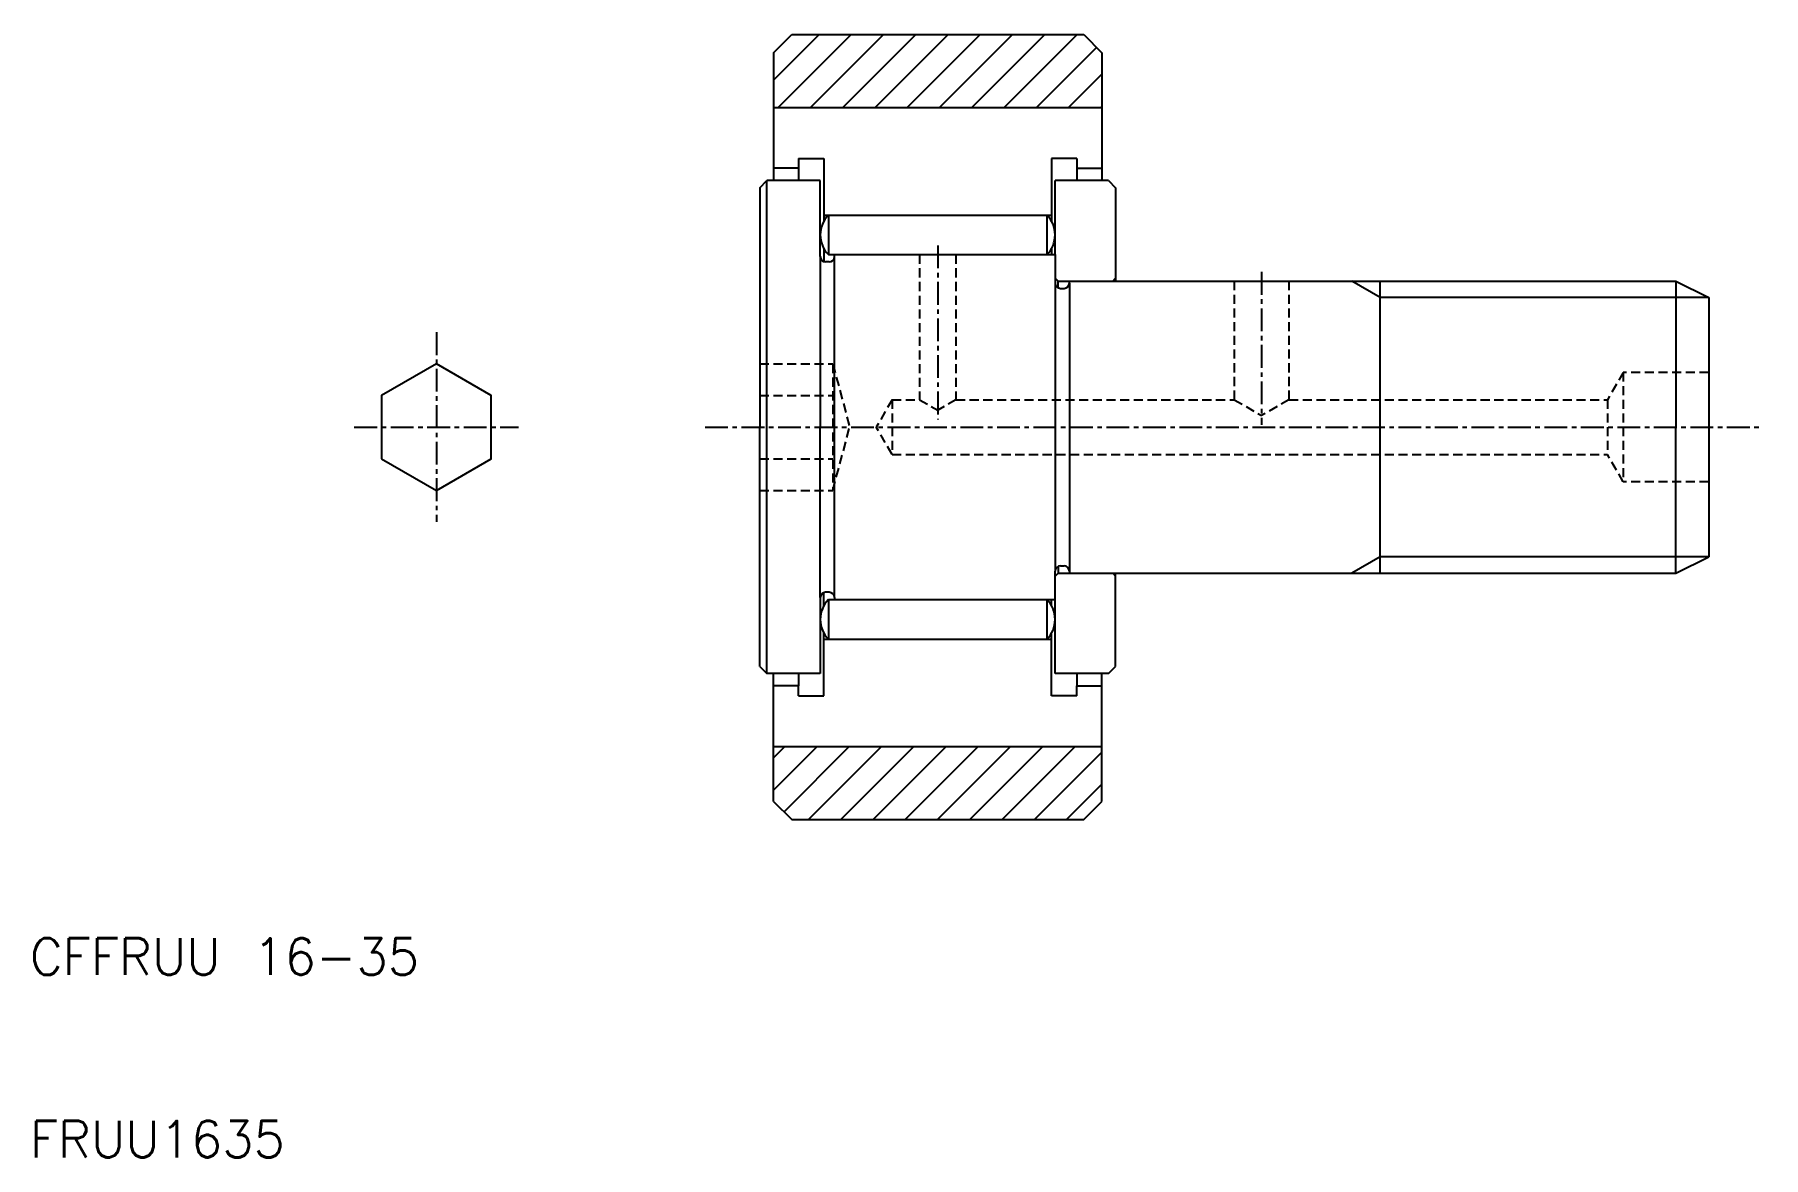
# Model space of a CAD drawing. Extents: x 10.3 to 105, y 10 to 71.5.
import ezdxf

# ---------------------------------------------------------------- set-up
doc = ezdxf.new("R2010")
doc.units = 0
doc.linetypes.add('CENTER', pattern=[2, 1.25, -0.25, 0.25, -0.25])
doc.linetypes.add('DASHED', pattern=[0.75, 0.5, -0.25])
doc.layers.get('0').update_dxf_attribs({"linetype": 'CONTINUOUS'})
doc.layers.add('CENTER', color=1, linetype='CENTER')
doc.styles.get("Standard").update_dxf_attribs({"font": 'txt.shx', "bigfont": 'bigfont.shx'})

# ---------------------------------------------------------------- blocks, each defined once
blk = doc.blocks.new('*X8')
at = {"color": 0, "linetype": 'CONTINUOUS'}
for p, q in [((179.438, -112.244), (181.933, -109.748)), ((179.701, -113.748), (183.701, -109.748)), ((181.469, -113.748), (185.469, -109.748)), ((183.236, -113.748), (187.236, -109.748)), ((185.004, -113.748), (189.004, -109.748)), ((186.772, -113.748), (190.772, -109.748)), ((188.54, -113.748), (192.54, -109.748)), ((190.307, -113.748), (194.307, -109.748)), ((192.075, -113.748), (196.075, -109.748)), ((193.843, -113.748), (197.14, -110.451)), ((195.611, -113.748), (197.438, -111.921)), ((197.379, -113.748), (197.438, -113.689)), ((179.438, -151.135), (181.824, -148.748)), ((179.438, -149.367), (180.056, -148.748)), ((180.015, -152.325), (183.592, -148.748)), ((181.36, -152.748), (185.36, -148.748)), ((183.127, -152.748), (187.127, -148.748)), ((184.895, -152.748), (188.895, -148.748)), ((186.663, -152.748), (190.663, -148.748)), ((188.431, -152.748), (192.431, -148.748)), ((190.198, -152.748), (194.198, -148.748)), ((191.966, -152.748), (195.966, -148.748)), ((193.734, -152.748), (197.438, -149.045)), ((195.502, -152.748), (197.438, -150.812))]:
    blk.add_line(p, q, dxfattribs=at)

msp = doc.modelspace()

# ---------------------------------------------------------------- linework, layer by layer
at = {"color": 7, "linetype": 'CONTINUOUS'}
for p, q in [((50.75, 70.5), (51.75, 71.5)), ((51.75, 71.5), (67.75, 71.5)), ((67.75, 71.5), (68.75, 70.5)), ((50.75, 70.5), (50.75, 63.5)), ((68.75, 70.5), (68.75, 63.5)), ((50.75, 67.5), (68.75, 67.5)), ((52.13, 64.715), (53.51, 64.715)), ((52.13, 64.715), (52.13, 64.175)), ((53.51, 64.715), (53.51, 61.61)), ((65.99, 64.715), (65.99, 61.61)), ((67.37, 64.715), (65.99, 64.715)), ((67.37, 64.715), (67.37, 64.175)), ((50, 63.11), (50.39, 63.5)), ((50.39, 36.5), (50.39, 63.5)), ((53.315, 63.5), (50.39, 63.5)), ((52.13, 64.175), (50.75, 64.175)), ((52.13, 64.175), (52.13, 63.5)), ((53.315, 59.337), (53.315, 63.5)), ((66.185, 59.45), (66.185, 63.5)), ((69.11, 63.5), (66.185, 63.5)), ((67.37, 64.175), (68.75, 64.175)), ((67.37, 64.175), (67.37, 63.5)), ((69.11, 63.5), (69.5, 63.11)), ((50, 63.11), (50, 50)), ((69.5, 63.11), (69.5, 58)), ((53.51, 61.61), (53.765, 61.61)), ((53.51, 61.61), (53.51, 61.275)), ((53.765, 61.61), (65.735, 61.61)), ((53.765, 61.61), (53.765, 59.45)), ((65.735, 61.61), (65.99, 61.61)), ((65.735, 61.61), (65.735, 59.45)), ((65.99, 61.61), (65.99, 61.275)), ((53.51, 59.785), (53.51, 59.062)), ((65.99, 59.785), (65.99, 59.45)), ((53.315, 59.337), (53.315, 50)), ((53.803, 59.045), (53.607, 59.045)), ((53.765, 59.45), (65.735, 59.45)), ((54.095, 59.337), (54.095, 59.45)), ((54.095, 40.662), (54.095, 59.337)), ((65.735, 59.45), (66.185, 59.45)), ((66.185, 59.45), (66.185, 57.892)), ((66.345, 58), (66.185, 58.16)), ((66.185, 57.892), (66.185, 42.107)), ((66.345, 57.632), (66.345, 58)), ((66.345, 58), (66.965, 58)), ((66.965, 58), (100.2, 58)), ((66.965, 57.892), (66.965, 58)), ((66.965, 57.892), (66.965, 42.107)), ((69.34, 58), (69.5, 58.16)), ((84, 42), (84, 58)), ((100.2, 58), (100.2, 50)), ((100.2, 58), (102, 57.1)), ((66.477, 57.6), (66.672, 57.6)), ((102, 57.1), (102, 42.9)), ((50, 36.89), (50, 50)), ((53.315, 40.662), (53.315, 50)), ((100.2, 42), (100.2, 50)), ((100.2, 42), (102, 42.9)), ((66.185, 42), (66.185, 42.107)), ((66.185, 40.55), (66.185, 42)), ((66.345, 42), (66.185, 41.84)), ((66.345, 42.368), (66.345, 42)), ((66.345, 42), (66.965, 42)), ((66.477, 42.4), (66.672, 42.4)), ((66.965, 42.107), (66.965, 42)), ((66.965, 42), (100.2, 42)), ((69.34, 42), (69.5, 41.84)), ((69.5, 36.89), (69.5, 42)), ((53.51, 40.215), (53.51, 40.938)), ((53.803, 40.955), (53.607, 40.955)), ((53.315, 40.662), (53.315, 36.5)), ((53.765, 40.55), (65.735, 40.55)), ((53.765, 40.55), (53.765, 38.39)), ((54.095, 40.662), (54.095, 40.55)), ((65.735, 40.55), (65.735, 38.39)), ((65.735, 40.55), (66.185, 40.55)), ((65.99, 40.215), (65.99, 40.55)), ((66.185, 36.5), (66.185, 40.55)), ((53.51, 38.39), (53.51, 38.725)), ((53.51, 38.39), (53.765, 38.39)), ((53.51, 35.285), (53.51, 38.39)), ((53.765, 38.39), (65.735, 38.39)), ((65.735, 38.39), (65.99, 38.39)), ((65.99, 38.39), (65.99, 38.725)), ((65.99, 35.285), (65.99, 38.39)), ((50, 36.89), (50.39, 36.5)), ((53.315, 36.5), (50.39, 36.5)), ((50.75, 29.5), (50.75, 36.5)), ((52.13, 36.5), (52.13, 35.825)), ((69.11, 36.5), (66.185, 36.5)), ((67.37, 36.5), (67.37, 35.825)), ((68.75, 29.5), (68.75, 36.5)), ((69.11, 36.5), (69.5, 36.89)), ((52.13, 35.825), (50.75, 35.825)), ((52.13, 35.285), (52.13, 35.825)), ((52.13, 35.285), (53.51, 35.285)), ((67.37, 35.285), (65.99, 35.285)), ((67.37, 35.825), (68.75, 35.825)), ((67.37, 35.285), (67.37, 35.825)), ((50.75, 32.5), (68.75, 32.5)), ((50.75, 29.5), (51.75, 28.5)), ((67.75, 28.5), (68.75, 29.5)), ((51.75, 28.5), (67.75, 28.5))]:
    msp.add_line(p, q, dxfattribs=at)
at = {"color": 3, "linetype": 'DASHED'}
for p, q in [((58.75, 59.45), (58.75, 51.5)), ((60.75, 59.45), (60.75, 51.5)), ((76, 58), (76, 51.5)), ((79, 58), (79, 51.5)), ((50, 53.464), (54, 53.464)), ((54, 53.464), (54, 46.536)), ((54, 53.464), (54.928, 50)), ((97.318, 53), (96.452, 51.5)), ((97.318, 53), (97.318, 47)), ((102, 53), (97.318, 53)), ((50, 51.732), (54, 51.732)), ((57.25, 51.5), (56.384, 50)), ((57.25, 51.5), (58.75, 51.5)), ((57.25, 51.5), (57.25, 48.5)), ((58.75, 51.5), (59.75, 50.923)), ((60.75, 51.5), (59.75, 50.923)), ((60.75, 51.5), (76, 51.5)), ((76, 51.5), (77.5, 50.634)), ((79, 51.5), (77.5, 50.634)), ((79, 51.5), (96.452, 51.5)), ((96.452, 51.5), (96.452, 48.5)), ((54, 46.536), (54.928, 50)), ((57.25, 48.5), (56.384, 50)), ((57.25, 48.5), (96.452, 48.5)), ((97.318, 47), (96.452, 48.5)), ((50, 48.268), (54, 48.268)), ((50, 46.536), (54, 46.536)), ((102, 47), (97.318, 47))]:
    msp.add_line(p, q, dxfattribs=at)
at = {"color": 3, "linetype": 'CONTINUOUS'}
for p, q in [((84, 57.1), (82.441, 58)), ((102, 57.1), (84, 57.1)), ((84, 42.9), (82.441, 42)), ((102, 42.9), (84, 42.9))]:
    msp.add_line(p, q, dxfattribs=at)
at = {"color": 7, "linetype": 'CONTINUOUS'}
msp.add_lwpolyline([(29.278, 48.268), (32.278, 46.536), (35.278, 48.268), (35.278, 51.732), (32.278, 53.464), (29.278, 51.732)], close=True, dxfattribs=at)
for centre, radius, start, end in [((54.836, 60.53), 1.521, 134.76027, 225.23973), ((64.664, 60.53), 1.521, 314.76027, 45.23973), ((53.607, 59.337), 0.292, 180, 270), ((53.803, 59.337), 0.292, 270, 0), ((66.477, 57.892), 0.292, 180, 270), ((66.672, 57.892), 0.292, 270, 0), ((66.477, 42.107), 0.292, 90, 180), ((66.672, 42.107), 0.292, 0, 90), ((53.607, 40.662), 0.292, 90, 180), ((53.803, 40.662), 0.292, 0, 90), ((54.836, 39.47), 1.521, 134.76027, 225.23973), ((64.664, 39.47), 1.521, 314.76027, 45.23973)]:
    msp.add_arc(centre, radius, start, end, dxfattribs=at)
at = {"layer": 'CENTER', "color": 1, "linetype": 'CENTER'}
for p, q in [((59.75, 59.95), (59.75, 50.423)), ((77.5, 58.5), (77.5, 50.134)), ((32.278, 55.196), (32.278, 44.804)), ((27.778, 50), (36.778, 50)), ((47, 50), (105, 50))]:
    msp.add_line(p, q, dxfattribs=at)

# ---------------------------------------------------------------- block references
at = {"color": 3, "linetype": 'CONTINUOUS'}
msp.add_blockref('*X8', (-128.688, 181.248), dxfattribs=at)

# ---------------------------------------------------------------- texts
at = {"color": 7, "linetype": 'CONTINUOUS'}
for s, p in [('CFFRUU 16-35', (10, 20)), ('FRUU1635', (10, 10))]:
    msp.add_text(s, height=2, dxfattribs=at).set_placement(p)

doc.saveas('drawing.dxf')
